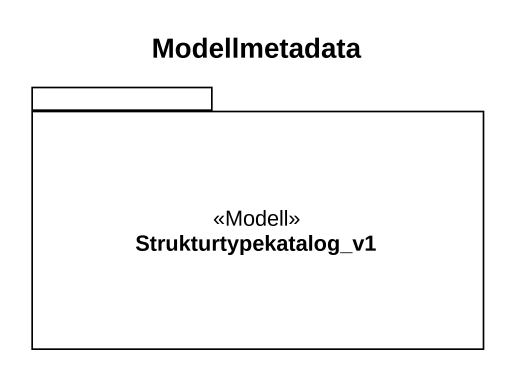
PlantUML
@startuml
title Modellmetadata
package Strukturtypekatalog_v1 <<Modell>> {
}
@enduml
